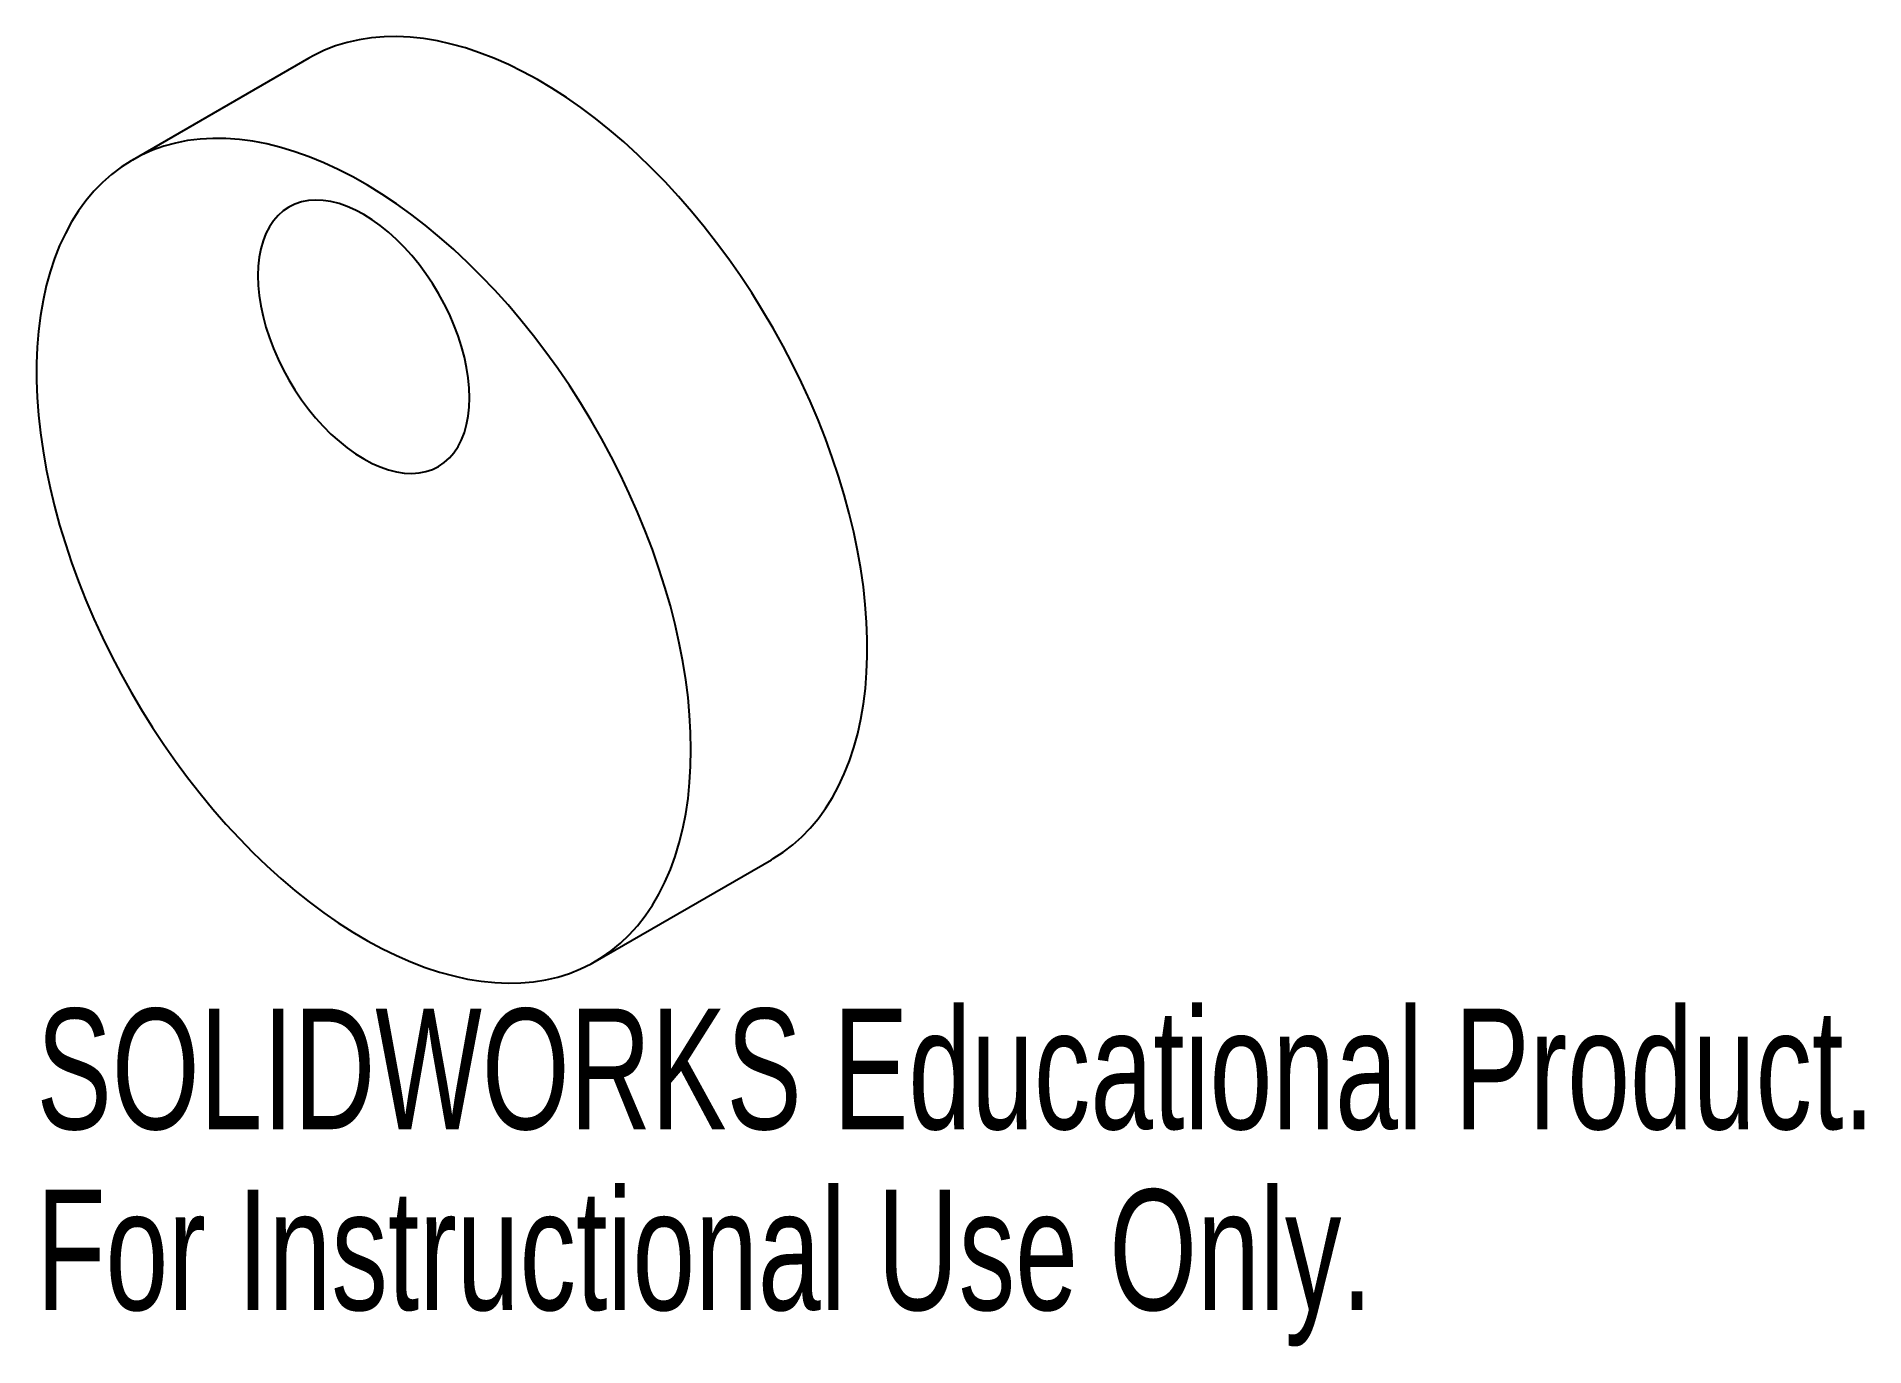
# Paper-space layout '_Isometric' of a CAD drawing. Header units: millimetres. Extents: x -16.6 to 56.6, y -33.5 to 19.
import ezdxf

# ---------------------------------------------------------------- set-up
doc = ezdxf.new("R2010")
doc.units = ezdxf.units.MM
doc.styles.add('SLDTEXTSTYLE0', font='TXT', dxfattribs={"width": 0.7})

psp = doc.layouts.new('_Isometric')

# ---------------------------------------------------------------- linework, layer by layer
at = {"color": 7, "linetype": 'Continuous', "lineweight": 25}
for p, q in [((-5.739, 18.106), (-12.81, 14.024)), ((5.739, -18.106), (12.81, -14.024))]:
    psp.add_line(p, q, dxfattribs=at)
at = {"color": 7, "linetype": 'Continuous', "lineweight": 25, "flags": 128}
for points in [[(12.81, -14.024), (12.882, -13.982), (13.282, -13.722), (13.662, -13.432), (14.023, -13.111), (14.363, -12.76), (14.681, -12.379), (14.978, -11.97), (15.251, -11.534), (15.502, -11.07), (15.729, -10.581), (15.932, -10.067), (16.11, -9.528), (16.264, -8.967), (16.392, -8.384), (16.495, -7.781), (16.572, -7.158), (16.624, -6.517), (16.649, -5.859), (16.649, -5.185), (16.623, -4.498), (16.571, -3.797), (16.493, -3.084), (16.389, -2.362), (16.261, -1.631), (16.107, -0.892), (15.928, -0.148), (15.724, 0.601), (15.497, 1.352), (15.246, 2.105), (14.972, 2.857), (14.675, 3.608), (14.356, 4.356), (14.016, 5.1), (13.655, 5.837), (13.274, 6.567), (12.873, 7.288), (12.455, 7.998), (12.018, 8.697), (11.565, 9.383), (11.096, 10.054), (10.612, 10.709), (10.114, 11.347), (9.604, 11.967), (9.081, 12.567), (8.547, 13.146), (8.003, 13.703), (7.45, 14.237), (6.89, 14.748), (6.323, 15.233), (5.751, 15.692), (5.174, 16.124), (4.594, 16.528), (4.011, 16.903), (3.428, 17.249), (2.845, 17.565), (2.264, 17.851), (1.685, 18.105), (1.109, 18.327), (0.539, 18.517), (-0.026, 18.675), (-0.583, 18.799), (-1.133, 18.891), (-1.673, 18.949), (-2.203, 18.974), (-2.722, 18.966), (-3.228, 18.923), (-3.721, 18.848), (-4.199, 18.739), (-4.663, 18.598), (-5.11, 18.423), (-5.54, 18.216), (-5.739, 18.106)], [(9.581, -9.613), (9.568, -8.931), (9.529, -8.235), (9.464, -7.527), (9.373, -6.808), (9.257, -6.079), (9.115, -5.342), (8.948, -4.599), (8.757, -3.851), (8.54, -3.099), (8.3, -2.345), (8.037, -1.591), (7.75, -0.837), (7.441, -0.086), (7.11, 0.662), (6.759, 1.404), (6.386, 2.139), (5.994, 2.866), (5.583, 3.583), (5.154, 4.289), (4.708, 4.982), (4.245, 5.662), (3.767, 6.326), (3.274, 6.973), (2.768, 7.603), (2.25, 8.213), (1.719, 8.804), (1.179, 9.372), (0.629, 9.918), (0.071, 10.44), (-0.495, 10.938), (-1.066, 11.409), (-1.643, 11.854), (-2.223, 12.272), (-2.805, 12.661), (-3.389, 13.021), (-3.974, 13.35), (-4.557, 13.65), (-5.139, 13.918), (-5.717, 14.154), (-6.291, 14.359), (-6.86, 14.53), (-7.422, 14.669), (-7.976, 14.775), (-8.521, 14.847), (-9.057, 14.886), (-9.581, 14.891), (-10.094, 14.863), (-10.593, 14.801), (-11.079, 14.705), (-11.55, 14.576), (-12.004, 14.415), (-12.442, 14.22), (-12.862, 13.994), (-13.264, 13.735), (-13.646, 13.445), (-14.008, 13.125), (-14.35, 12.774), (-14.67, 12.394), (-14.967, 11.985), (-15.243, 11.549), (-15.494, 11.085), (-15.723, 10.595), (-15.927, 10.081), (-16.106, 9.542), (-16.26, 8.98), (-16.39, 8.396), (-16.493, 7.792), (-16.571, 7.168), (-16.623, 6.526), (-16.649, 5.867), (-16.649, 5.192), (-16.623, 4.503), (-16.571, 3.8), (-16.493, 3.086), (-16.39, 2.362), (-16.26, 1.63), (-16.106, 0.89), (-15.927, 0.144), (-15.723, -0.607), (-15.494, -1.36), (-15.243, -2.114), (-14.967, -2.868), (-14.67, -3.621), (-14.35, -4.371), (-14.008, -5.115), (-13.646, -5.854), (-13.264, -6.585), (-12.862, -7.308), (-12.442, -8.019), (-12.004, -8.719), (-11.55, -9.406), (-11.079, -10.078), (-10.593, -10.734), (-10.094, -11.372), (-9.581, -11.993), (-9.057, -12.593), (-8.521, -13.173), (-7.976, -13.73), (-7.422, -14.264), (-6.86, -14.774), (-6.291, -15.259), (-5.717, -15.717), (-5.139, -16.149), (-4.557, -16.552), (-3.974, -16.926), (-3.389, -17.271), (-2.805, -17.586), (-2.223, -17.87), (-1.643, -18.122), (-1.066, -18.343), (-0.495, -18.531), (0.071, -18.686), (0.629, -18.808), (1.179, -18.897), (1.719, -18.953), (2.25, -18.975), (2.768, -18.963), (3.274, -18.918), (3.767, -18.839), (4.245, -18.727), (4.708, -18.582), (5.154, -18.404), (5.583, -18.193), (5.994, -17.95), (6.386, -17.676), (6.759, -17.371), (7.11, -17.035), (7.441, -16.67), (7.75, -16.275), (8.037, -15.852), (8.3, -15.402), (8.54, -14.926), (8.757, -14.423), (8.948, -13.896), (9.115, -13.346), (9.257, -12.773), (9.373, -12.179), (9.464, -11.565), (9.529, -10.931), (9.568, -10.28), (9.581, -9.613)], [(0.707, 4.492), (0.694, 4.884), (0.655, 5.288), (0.59, 5.703), (0.499, 6.126), (0.384, 6.553), (0.245, 6.983), (0.082, 7.412), (-0.103, 7.839), (-0.309, 8.26), (-0.536, 8.673), (-0.78, 9.076), (-1.042, 9.465), (-1.319, 9.839), (-1.609, 10.194), (-1.912, 10.53), (-2.224, 10.844), (-2.545, 11.133), (-2.872, 11.397), (-3.203, 11.633), (-3.536, 11.84), (-3.868, 12.017), (-4.199, 12.163), (-4.526, 12.277), (-4.847, 12.357), (-5.159, 12.405), (-5.462, 12.418), (-5.752, 12.398), (-6.029, 12.344), (-6.291, 12.257), (-6.536, 12.137), (-6.762, 11.985), (-6.968, 11.802), (-7.153, 11.589), (-7.316, 11.347), (-7.455, 11.079), (-7.571, 10.784), (-7.661, 10.466), (-7.726, 10.126), (-7.765, 9.767), (-7.778, 9.39), (-7.765, 8.998), (-7.726, 8.594), (-7.661, 8.179), (-7.571, 7.756), (-7.455, 7.329), (-7.316, 6.899), (-7.153, 6.469), (-6.968, 6.043), (-6.762, 5.622), (-6.536, 5.209), (-6.291, 4.806), (-6.029, 4.417), (-5.752, 4.043), (-5.462, 3.688), (-5.159, 3.352), (-4.847, 3.038), (-4.526, 2.749), (-4.199, 2.485), (-3.868, 2.249), (-3.536, 2.042), (-3.203, 1.865), (-2.872, 1.719), (-2.545, 1.605), (-2.224, 1.525), (-1.912, 1.477), (-1.609, 1.464), (-1.319, 1.484), (-1.042, 1.538), (-0.78, 1.625), (-0.536, 1.745), (-0.309, 1.897), (-0.103, 2.08), (0.082, 2.293), (0.245, 2.534), (0.384, 2.803), (0.499, 3.098), (0.59, 3.416), (0.655, 3.755), (0.694, 4.115), (0.707, 4.492)]]:
    psp.add_lwpolyline(points, dxfattribs=at)

# ---------------------------------------------------------------- texts
at = {"color": 7, "linetype": 'Continuous', "char_height": 4.83362, "attachment_point": 1, "style": 'SLDTEXTSTYLE0'}
for s, insert in [('SOLIDWORKS Educational Product.', (-16.649, -19.994)), ('For Instructional Use Only.', (-16.649, -27.245))]:
    psp.add_mtext(s, dxfattribs=dict(at, insert=insert))

doc.saveas('drawing.dxf')
